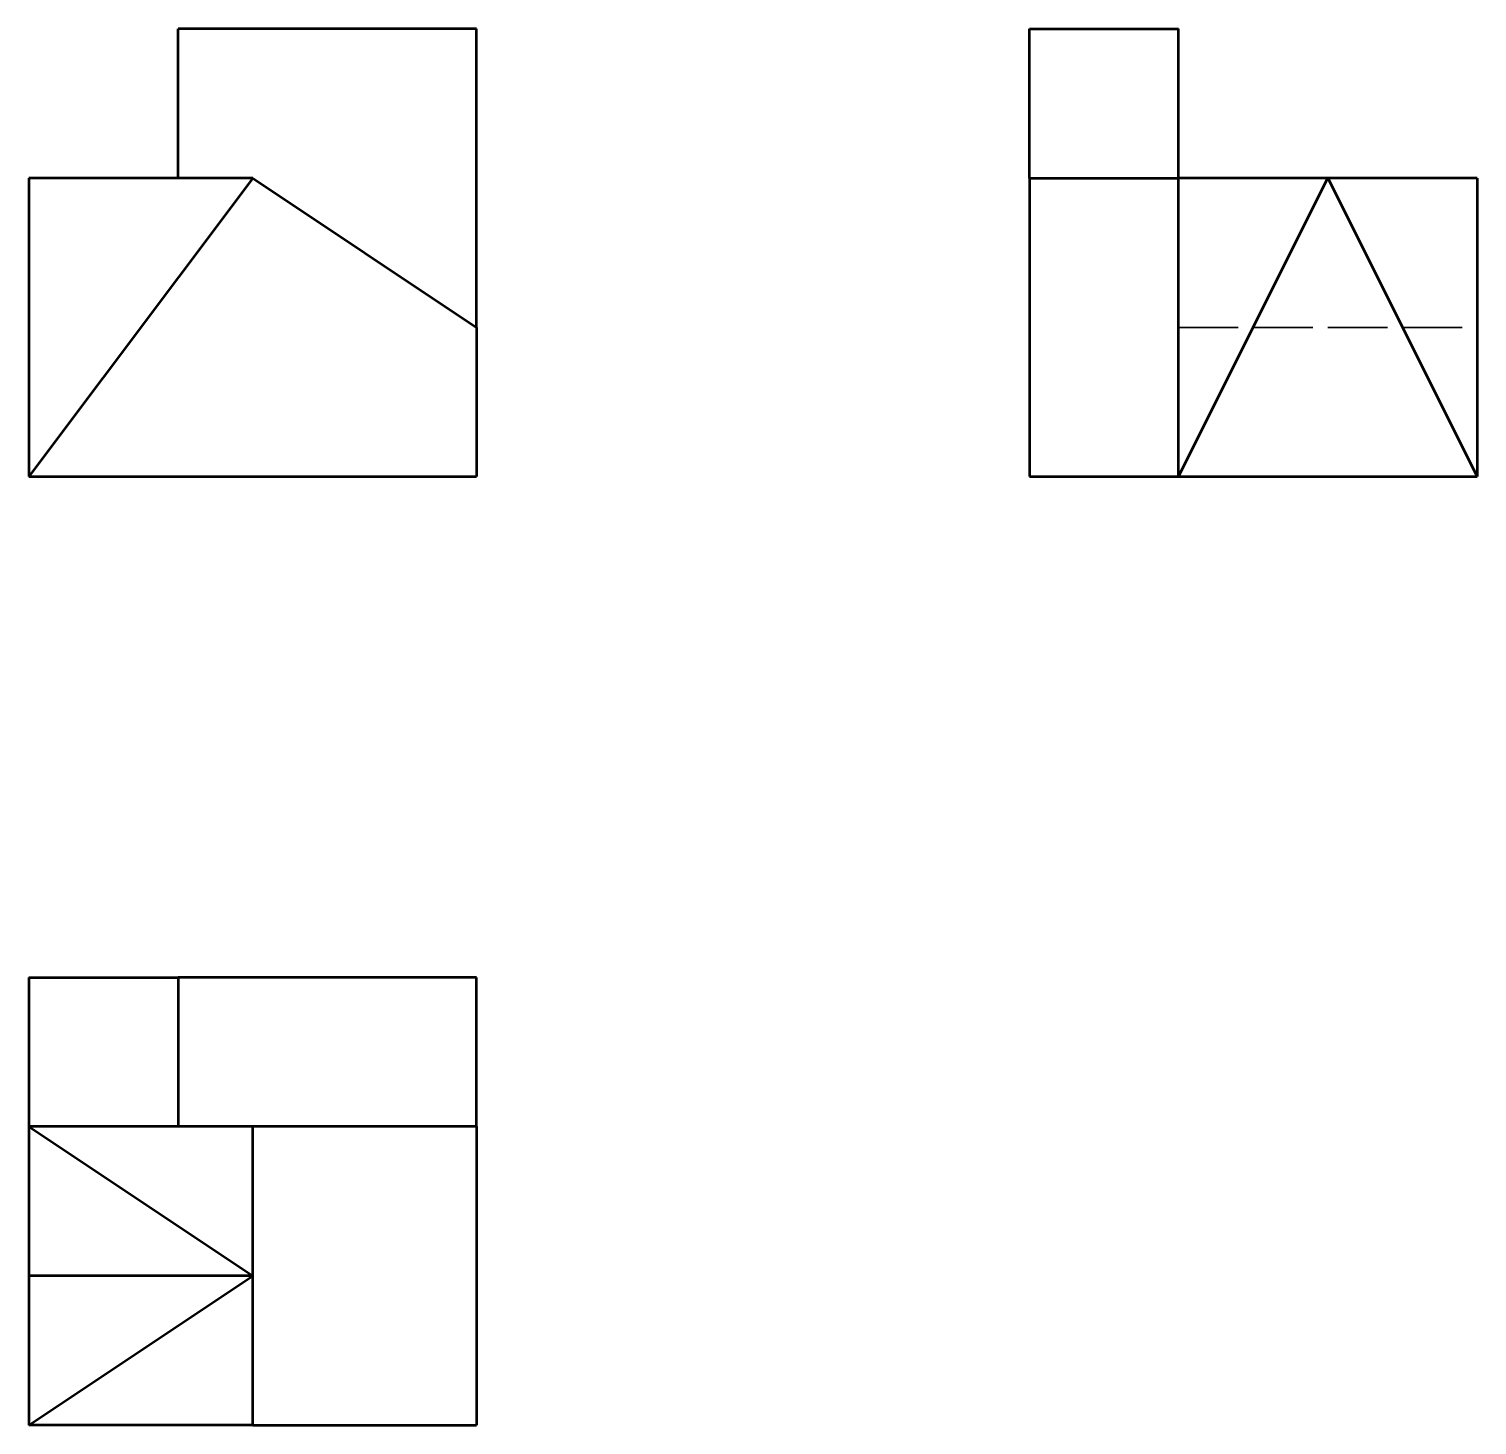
# Model space of a CAD drawing. Header units: millimetres. Extents: x 88.7 to 185.7, y 60.3 to 153.8.
import ezdxf

# ---------------------------------------------------------------- set-up
doc = ezdxf.new("R2010")
doc.units = ezdxf.units.MM
doc.linetypes.add('DASHED', pattern=[0.2068, 0.1655, -0.0413])
doc.layers.add('Oculto (ISO)', color=7, linetype='DASHED', lineweight=35)
doc.layers.add('Visible (ISO)', color=7, linetype='Continuous', lineweight=50)

msp = doc.modelspace()

# ---------------------------------------------------------------- linework, layer by layer
at = {"layer": 'Oculto (ISO)', "ltscale": 24.17795}
msp.add_line((165.698, 133.805), (185.698, 133.805), dxfattribs=at)
at = {"layer": 'Visible (ISO)'}
for p, q in [((118.652, 153.805), (98.652, 153.805)), ((98.652, 143.805), (98.652, 153.805)), ((118.652, 133.805), (118.652, 153.805)), ((155.698, 143.805), (155.698, 153.805)), ((155.698, 153.805), (165.698, 153.805)), ((165.698, 143.805), (165.698, 153.805)), ((88.652, 143.805), (88.652, 123.805)), ((103.652, 143.805), (88.652, 123.805)), ((103.652, 143.805), (88.652, 143.805)), ((103.652, 143.805), (118.652, 133.805)), ((155.698, 143.805), (165.698, 143.805)), ((155.698, 143.805), (155.698, 123.805)), ((165.698, 123.805), (165.698, 143.805)), ((165.698, 123.805), (175.698, 143.805)), ((175.698, 143.805), (165.698, 143.805)), ((175.698, 143.805), (185.698, 123.805)), ((185.698, 143.805), (175.698, 143.805)), ((185.698, 143.805), (185.698, 123.805)), ((118.652, 133.805), (118.652, 123.805)), ((88.652, 123.805), (118.652, 123.805)), ((155.698, 123.805), (165.698, 123.805)), ((165.698, 123.805), (185.698, 123.805)), ((88.652, 90.252), (88.652, 80.252)), ((88.652, 90.252), (98.652, 90.252)), ((118.652, 90.252), (98.652, 90.252)), ((98.652, 90.252), (98.652, 80.252)), ((118.652, 80.252), (118.652, 90.252)), ((88.652, 80.252), (88.652, 70.252)), ((98.652, 80.252), (88.652, 80.252)), ((88.652, 80.252), (103.652, 70.252)), ((118.652, 80.252), (98.652, 80.252)), ((103.652, 70.252), (103.652, 80.252)), ((118.652, 80.252), (118.652, 60.252)), ((88.652, 70.252), (88.652, 60.252)), ((88.652, 60.252), (103.652, 70.252)), ((103.652, 70.252), (88.652, 70.252)), ((103.652, 60.252), (103.652, 70.252)), ((103.652, 60.252), (88.652, 60.252)), ((103.652, 60.252), (118.652, 60.252))]:
    msp.add_line(p, q, dxfattribs=at)

doc.saveas('drawing.dxf')
